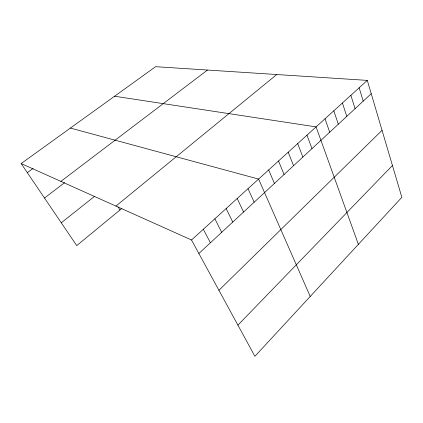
<?xml version="1.0" encoding="UTF-8"?>
<svg xmlns="http://www.w3.org/2000/svg" width="423" height="423" viewBox="0 0 423 423"><rect width="100%" height="100%" fill="white"/><g stroke="black" fill="none" stroke-linecap="round" stroke-linejoin="round"><path stroke-width="0.63" d="M237.906 325.144L392.444 165.488M218.924 290.3L382.054 130.337M198.863 253.483L371.23 93.695M191.513 239.989L367.296 80.391L401.85 197.324L254.895 356.314L191.513 239.989L21.15 163.558L155.601 66.686L367.296 80.391M121.861 208.428L76.743 245.615L21.15 163.558M115.918 206.075L276.764 74.527M61.282 222.794L94.498 196.404M44.5 198.022L64.64 182.651M60.88 181.382L207.487 70.044M27.31 172.653L33.068 168.444M114.596 96.233L316.087 126.884L358.376 244.357M70.408 128.069L258.601 179.077L310.228 296.449M118.006 206.794L119.947 210.004M203.315 229.277L210.411 242.776M214.858 218.797L221.705 232.306M226.152 208.544L232.761 222.059M237.203 198.509L243.579 212.029M248.015 188.69L254.175 202.21M268.668 169.94L274.411 183.445M278.53 160.983L284.082 174.482M288.2 152.206L293.562 165.694M297.676 143.603L302.863 157.07M306.971 135.164L311.978 148.621M325.028 118.768L329.702 132.188M333.8 110.805L338.321 124.203M342.413 102.985L346.775 116.362M350.863 95.312L355.077 108.669M359.153 87.783L363.225 101.113"/></g></svg>
